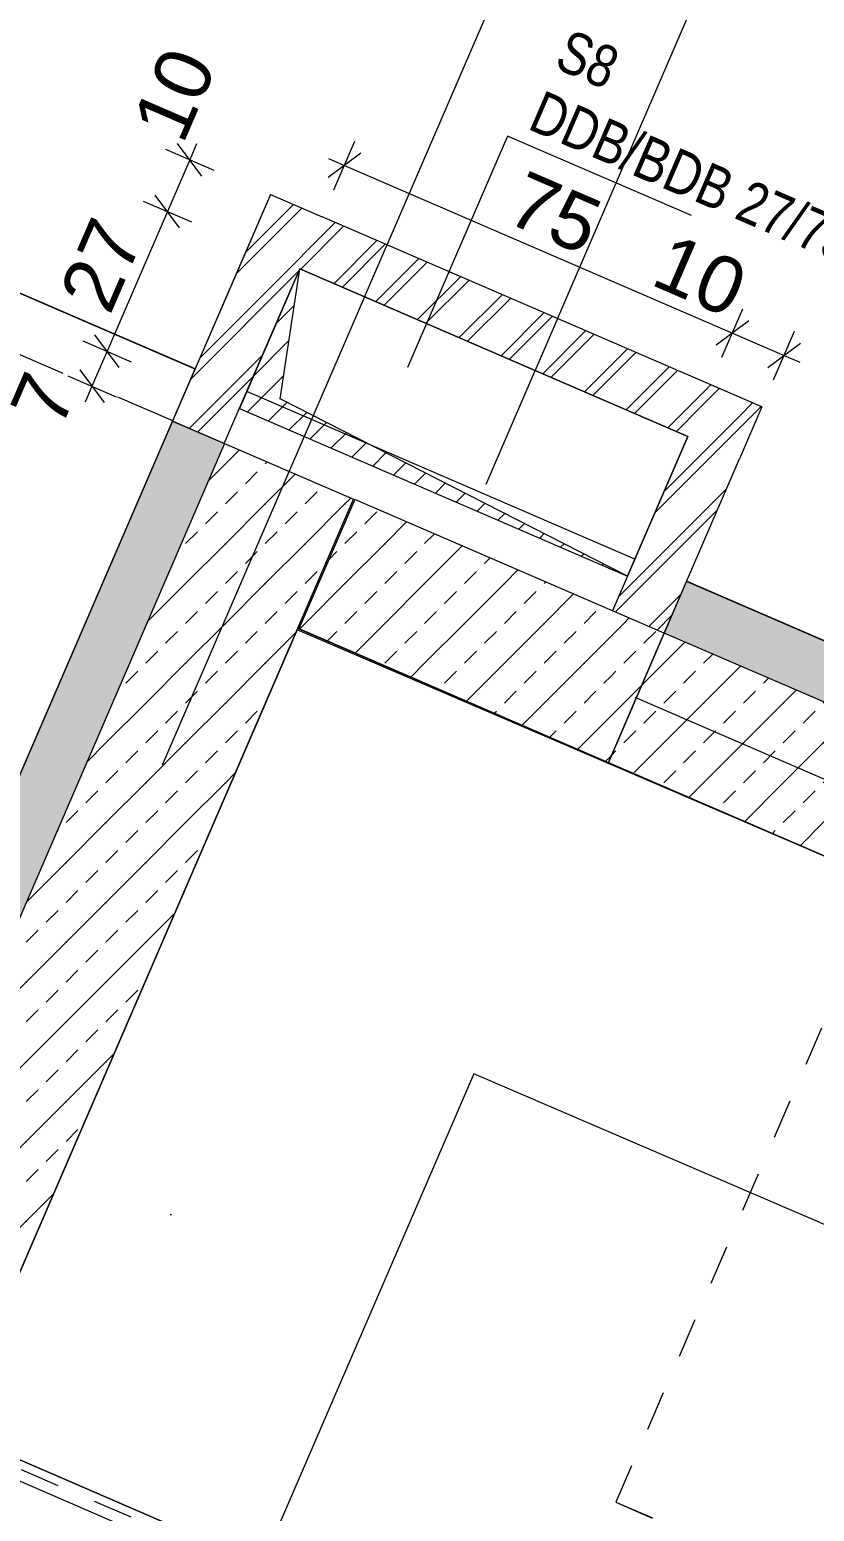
# Model space of a CAD drawing. Header units: millimetres. Extents: x 12535370 to 12566104, y 356204400 to 356234587.
# Drawn here: x 12547506 to 12548899, y 356220558 to 356223187 of the extents above; entities that cross this region are included whole.
import ezdxf
from ezdxf.enums import TextEntityAlignment as Align

# ---------------------------------------------------------------- set-up
doc = ezdxf.new("R2010")
doc.units = ezdxf.units.MM
doc.header["$MEASUREMENT"] = 0
doc.set_wipeout_variables(frame=1)
for name, pattern in [('Dashed', [211.666667, 105.833333, -105.833333]), ('Dashed Small', [141.111111, 70.555556, -70.555556]), ('Dot & Dashed', [6702.78, 3527.78, -1763.89, 0, -1411.11]), ('Wipeout_Contour', [1000, 0, -1000])]:
    doc.linetypes.add(name, pattern=pattern)
for name, color, linetype in [('New_010 Aussenwände', 7, 'Continuous'), ('New_015 Innenwände', 7, 'Continuous'), ('New_035 Decken', 7, 'Continuous'), ('New_055 Treppen _ Lift', 7, 'Continuous'), ('New_080 Raumdefinitionen', 7, 'Continuous'), ('New_110 Bemassungen Ausführung', 7, 'Continuous'), ('New_255 Plangrafiken', 7, 'Continuous'), ('New_290 Raster _ Achsen', 7, 'Continuous'), ('New_Archicad Door Markers', 7, 'Continuous'), ('New_Archicad Doors', 7, 'Continuous')]:
    doc.layers.add(name, color=color, linetype=linetype)
for name, color, linetype, lineweight in [('New_010 Aussenwände_Pen_No__1', 7, 'Continuous', 13), ('New_010 Aussenwände_Pen_No__3', 7, 'Continuous', 18), ('New_015 Innenwände_Pen_No__1', 7, 'Continuous', 13), ('New_035 Decken_Pen_No__1', 7, 'Continuous', 13), ('New_055 Treppen _ Lift_Pen_No__1', 7, 'Continuous', 13), ('New_110 Bemassungen Ausführung_Pen_No__1', 7, 'Continuous', 13), ('New_255 Plangrafiken_Pen_No__1', 7, 'Continuous', 13), ('New_290 Raster _ Achsen_Pen_No__108', 7, 'Continuous', 13), ('New_Archicad Door Markers_Pen_No__1', 7, 'Continuous', 13), ('New_Archicad Doors_Pen_No__1', 7, 'Continuous', 13), ('New_HKLS1_Pen_No__21', 1, 'Continuous', 13), ('New_HKLS1_Pen_No__39', 8, 'Continuous', 13)]:
    doc.layers.add(name, color=color, linetype=linetype, lineweight=lineweight)
doc.styles.add('GENERATED_STYLE_1', font='arial.ttf')
doc.styles.add('GENERATED_STYLE_2', font='arial.ttf', dxfattribs={"width": 0.8})
doc.dimstyles.new('GENERATED_STYLE__2', dxfattribs={"dimtxt": 100, "dimasz": 47.5, "dimexe": 0.18, "dimexo": 2, "dimgap": 0, "dimtad": 1, "dimlfac": 0.001, "dimzin": 0, "dimdsep": 46, "dimtxsty": 'GENERATED_STYLE_1', "dimblk": 'ARROWHEAD_2', "dimblk1": 'ARROWHEAD_2', "dimblk2": 'ARROWHEAD_2', "dimcen": 0.09, "dimclrd": 7, "dimclre": 7, "dimclrt": 7, "dimadec": 0, "dimazin": 0, "dimtfac": 1, "dimtdec": 4, "dimtmove": 0, "dimatfit": 3, "dimfxl": 1, "dimtolj": 1, "dimtzin": 0, "dimarcsym": 0})
pattern_1 = [(45, (12240439.16, 356160438.36), (-70.710678, 70.710678), [30, -20]), (45, (12240403.8, 356160473.71), (-70.710678, 70.710678), [100, 0])]
pattern_2 = [(45, (12240439.16, 356160438.356), (-53.033009, 53.033009), []), (45, (12240428.55, 356160448.96), (-53.033009, 53.033009), [])]

# ---------------------------------------------------------------- blocks, each defined once
blk = doc.blocks.new('Slab_1', base_point=(12542929.6, 356223038.7))
at = {"layer": 'New_035 Decken_Pen_No__1', "color": 7, "linetype": 'Continuous', "lineweight": 13, "flags": 128}
blk.add_lwpolyline([(12549105.8, 356216792.1), (12549581.6, 356217893.7), (12549596.2, 356217941.9), (12550873.1, 356220872.8), (12547982.6, 356222124.7), (12546217.9, 356218039.6)], close=True, dxfattribs=at)
blk = doc.blocks.new('Stair_1', base_point=(12240439.2, 356160438.4))
at = {"layer": 'New_055 Treppen _ Lift_Pen_No__1', "color": 7, "linetype": 'Continuous', "lineweight": 13}
for p, q in [((12547981.4, 356222121.9), (12547475, 356220949.7)), ((12547981.4, 356222121.9), (12547475, 356220949.7)), ((12549024.1, 356221674.4), (12547981.4, 356222121.9)), ((12549185.2, 356221605.2), (12547981.4, 356222121.9)), ((12548294.8, 356221334.5), (12548025.8, 356220711.8)), ((12548947.5, 356221054.3), (12548294.8, 356221334.5)), ((12547368, 356220701.9), (12548469.6, 356220226.1)), ((12548469.6, 356220226.1), (12547368, 356220701.9)), ((12548025.8, 356220711.8), (12547918.8, 356220464)), ((12548455.7, 356220193.9), (12547354.1, 356220669.8)), ((12548455.7, 356220193.9), (12547354.1, 356220669.8)), ((12548455.7, 356220193.9), (12547354.1, 356220669.8))]:
    blk.add_line(p, q, dxfattribs=at)
at = {"layer": 'New_055 Treppen _ Lift_Pen_No__1', "color": 7, "linetype": 'Dashed Small', "lineweight": 13}
for p, q in [((12549024.1, 356221674.4), (12548546.9, 356220574.6)), ((12547362, 356220688.2), (12548463.6, 356220212.3)), ((12548546.9, 356220574.6), (12548956.1, 356220397))]:
    blk.add_line(p, q, dxfattribs=at)
blk = doc.blocks.new('Stair_2', base_point=(12240439.2, 356160438.4))
at = {"layer": 'New_055 Treppen _ Lift_Pen_No__1', "color": 7, "linetype": 'Continuous', "lineweight": 13}
for p, q in [((12547981.4, 356222121.9), (12547475, 356220949.7)), ((12547981.4, 356222121.9), (12547475, 356220949.7)), ((12549024.1, 356221674.4), (12547981.4, 356222121.9)), ((12549185.2, 356221605.2), (12547981.4, 356222121.9)), ((12548294.8, 356221334.5), (12548025.8, 356220711.8)), ((12548947.5, 356221054.3), (12548294.8, 356221334.5)), ((12547368, 356220701.9), (12548469.6, 356220226.1)), ((12548469.6, 356220226.1), (12547368, 356220701.9)), ((12548025.8, 356220711.8), (12547918.8, 356220464)), ((12548384.3, 356220224.8), (12547354.1, 356220669.8)), ((12548384.3, 356220224.8), (12547354.1, 356220669.8)), ((12548384.3, 356220224.8), (12547354.1, 356220669.8))]:
    blk.add_line(p, q, dxfattribs=at)
at = {"layer": 'New_055 Treppen _ Lift_Pen_No__1', "color": 7, "linetype": 'Dashed Small', "lineweight": 13}
for p, q in [((12549024.1, 356221674.4), (12548546.8, 356220574.2)), ((12547362, 356220688.2), (12548433, 356220225.5)), ((12548546.8, 356220574.2), (12548709.7, 356220503.5))]:
    blk.add_line(p, q, dxfattribs=at)
blk = doc.blocks.new('Wall_7', base_point=(12554635, 356219251))
at = {"layer": 'New_010 Aussenwände', "linetype": 'Continuous', "lineweight": 0, "true_color": 0x000000}
h = blk.add_hatch(dxfattribs=at)
h.set_pattern_fill('DÄMMSTOFF__POLYSTYROL_EPS', color=18, style=0, pattern_type=2)
h.set_pattern_definition([(246.636454, (12240439.157, 356160438.356), (-47.7010495, 20.606064), [30, -60]), (246.636454, (12240445.16, 356160386.74), (-47.7010495, 20.606064), [30, -60]), (306.636454, (12240427.26, 356160410.815), (41.6959, 31.007289), [30, -60]), (306.636454, (12240474.96, 356160390.21), (41.6959, 31.007289), [30, -60]), (6.636454, (12240439.157, 356160438.356), (-6.00515, 51.613353), [30, -60]), (6.636454, (12240486.86, 356160417.75), (-6.00515, 51.613353), [30, -60])])
h.paths.add_polyline_path([(12553601.9, 356220078.5), (12548672.2, 356222208.1), (12548632.6, 356222116.3), (12553562.3, 356219986.7)])
h = blk.add_hatch(dxfattribs=at)
h.set_pattern_fill('BETON_BEWEHRT_SN46', color=18, style=0, pattern_type=2)
h.set_pattern_definition(pattern_1)
h.paths.add_polyline_path([(12553332.8, 356220085.9), (12548632.6, 356222116.3), (12548533.4, 356221886.8), (12553233.6, 356219856.4)])
at = {"layer": 'New_010 Aussenwände_Pen_No__1', "color": 7, "linetype": 'Continuous', "lineweight": 13}
blk.add_line((12553332.8, 356220085.9), (12548632.6, 356222116.3), dxfattribs=at)
at = {"layer": 'New_010 Aussenwände_Pen_No__1', "color": 7, "linetype": 'Continuous', "lineweight": 13, "flags": 128}
for points in [[(12548672.2, 356222208.1), (12548533.4, 356221886.8)], [(12554773.8, 356219572.3), (12548672.2, 356222208.1)], [(12548533.4, 356221886.8), (12553233.6, 356219856.4)]]:
    blk.add_lwpolyline(points, dxfattribs=at)
blk = doc.blocks.new('Wall_8', base_point=(12548081.5, 356222353.6))
at = {"layer": 'New_010 Aussenwände', "linetype": 'Continuous', "lineweight": 0, "true_color": 0x000000}
h = blk.add_hatch(dxfattribs=at)
h.set_pattern_fill('DÄMMSTOFF__POLYSTYROL_EPS', color=18, style=0, pattern_type=2)
h.set_pattern_definition([(336.636458, (12240439.157, 356160438.356), (20.606061, 47.701051), [30, -60]), (336.636458, (12240490.77, 356160444.36), (20.606061, 47.701051), [30, -60]), (36.636458, (12240466.697, 356160426.46), (-31.007291, 41.695898), [30, -60]), (36.636458, (12240487.303, 356160474.16), (-31.007291, 41.695898), [30, -60]), (96.636458, (12240439.157, 356160438.356), (51.613352, 6.005153), [30, -60]), (96.636458, (12240459.76, 356160486.057), (51.613352, 6.005153), [30, -60])])
h.paths.add_polyline_path([(12545751.9, 356217696.3), (12545818.5, 356217745.3), (12547852, 356222452.7), (12547760.2, 356222492.4), (12545698.3, 356217719.4)])
h = blk.add_hatch(dxfattribs=at)
h.set_pattern_fill('BETON_BEWEHRT_SN46', color=18, style=0, pattern_type=2)
h.set_pattern_definition(pattern_1)
h.paths.add_polyline_path([(12547852, 356222452.7), (12545988.4, 356218138.7), (12546217.9, 356218039.6), (12548081.5, 356222353.6)])
at = {"layer": 'New_010 Aussenwände_Pen_No__1', "color": 7, "linetype": 'Continuous', "lineweight": 13}
blk.add_line((12547852, 356222452.7), (12545988.4, 356218138.7), dxfattribs=at)
at = {"layer": 'New_010 Aussenwände_Pen_No__1', "color": 7, "linetype": 'Continuous', "lineweight": 13, "flags": 128}
for points in [[(12547760.2, 356222492.4), (12545658.7, 356217627.6)], [(12547760.2, 356222492.4), (12547852, 356222452.7)], [(12547852, 356222452.7), (12548081.5, 356222353.6)], [(12546217.9, 356218039.6), (12548081.5, 356222353.6)]]:
    blk.add_lwpolyline(points, dxfattribs=at)
blk = doc.blocks.new('T Marker 10[30]', base_point=(12547209.6, 356222731))
at = {"layer": 'New_Archicad Door Markers_Pen_No__1', "color": 7, "linetype": 'Continuous', "lineweight": 13}
blk.add_line((12547067.1, 356222400.9), (12547249.3, 356222822.8), dxfattribs=at)
at = {"layer": 'New_Archicad Door Markers_Pen_No__1', "color": 7, "lineweight": 13, "style": 'GENERATED_STYLE_1'}
for tag, p in [('AC_WIDO_A_SIZE', (12547101.3, 356222534.7)), ('AC_WIDO_B_SIZE', (12547284.9, 356222455.4))]:
    blk.add_attdef(tag, text='', height=100, rotation=66.6366, dxfattribs=at).set_placement(p, align=Align.BOTTOM_LEFT)
blk = doc.blocks.new('Rectangular Door Opening 27[12]', base_point=(12240439.2, 356160438.4))
at = {"layer": 'New_Archicad Doors_Pen_No__1', "color": 7, "linetype": 'Continuous', "lineweight": 13}
for p, q in [((12546698.5, 356223060.7), (12546658.8, 356222968.9)), ((12547800.1, 356222584.8), (12547760.4, 356222493))]:
    blk.add_line(p, q, dxfattribs=at)
at = {"layer": 'New_Archicad Door Markers', "color": 7, "lineweight": 13}
blk.add_blockref('T Marker 10[30]', (12547209.6, 356222731), dxfattribs=at).add_auto_attribs({'AC_WIDO_A_SIZE': '1,20', 'AC_WIDO_B_SIZE': '2,20'})
blk = doc.blocks.new('Wall_63', base_point=(12547800.1, 356222584.8))
at = {"layer": 'New_015 Innenwände_Pen_No__1', "color": 7, "linetype": 'Continuous', "lineweight": 13}
for p, q in [((12546698.5, 356223060.7), (12546658.8, 356222968.9)), ((12547800.1, 356222584.8), (12547760.4, 356222493))]:
    blk.add_line(p, q, dxfattribs=at)
at = {"layer": 'New_Archicad Doors', "color": 7, "linetype": 'Continuous', "lineweight": 13}
blk.add_blockref('Rectangular Door Opening 27[12]', (12240439.2, 356160438.4), dxfattribs=at)
blk = doc.blocks.new('Wall_79', base_point=(12547852, 356222452.7))
at = {"color": 254, "linetype": 'Wipeout_Contour', "lineweight": 0, "ltscale": 1069331311.692486}
blk.add_wipeout([(12547933.7, 356222894.2), (12547985.9, 356222762.7), (12548025.5, 356222854.5)], dxfattribs=at).dxf.layer = 'New_010 Aussenwände'
at = {"layer": 'New_010 Aussenwände', "linetype": 'Continuous', "lineweight": 0, "true_color": 0x000000}
h = blk.add_hatch(dxfattribs=at)
h.set_pattern_fill('INSULATION', color=18, style=0, pattern_type=2)
h.set_pattern_definition(pattern_2)
h.paths.add_polyline_path([(12547933.7, 356222894.2), (12547985.9, 356222762.7), (12548025.5, 356222854.5)])
at = {"color": 254, "linetype": 'Wipeout_Contour', "lineweight": 0, "ltscale": 1425774228.924002}
blk.add_wipeout([(12547894.1, 356222802.4), (12547760.2, 356222492.4), (12547852, 356222452.7), (12547985.9, 356222762.7)], dxfattribs=at).dxf.layer = 'New_010 Aussenwände'
at = {"layer": 'New_010 Aussenwände', "linetype": 'Continuous', "lineweight": 0, "true_color": 0x000000}
h = blk.add_hatch(dxfattribs=at)
h.set_pattern_fill('INSULATION', color=18, style=0, pattern_type=2)
h.set_pattern_definition(pattern_2)
h.paths.add_polyline_path([(12547894.1, 356222802.4), (12547760.2, 356222492.4), (12547852, 356222452.7), (12547985.9, 356222762.7)])
at = {"layer": 'New_010 Aussenwände_Pen_No__1', "color": 7, "linetype": 'Continuous', "lineweight": 13, "flags": 128}
blk.add_lwpolyline([(12547852, 356222452.7), (12547760.2, 356222492.4)], dxfattribs=at)
at = {"color": 254, "linetype": 'Wipeout_Contour', "lineweight": 0, "ltscale": 1069331254.561135}
blk.add_wipeout([(12547894.1, 356222802.4), (12547985.9, 356222762.7), (12547933.7, 356222894.2)], dxfattribs=at).dxf.layer = 'New_010 Aussenwände'
at = {"layer": 'New_010 Aussenwände', "linetype": 'Continuous', "lineweight": 0, "true_color": 0x000000}
h = blk.add_hatch(dxfattribs=at)
h.set_pattern_fill('INSULATION', color=18, style=0, pattern_type=2)
h.set_pattern_definition(pattern_2)
h.paths.add_polyline_path([(12547894.1, 356222802.4), (12547985.9, 356222762.7), (12547933.7, 356222894.2)])
at = {"layer": 'New_010 Aussenwände_Pen_No__1', "color": 7, "linetype": 'Continuous', "lineweight": 13, "flags": 128}
for points in [[(12547933.7, 356222894.2), (12547760.2, 356222492.4)], [(12547933.7, 356222894.2), (12548025.5, 356222854.5)], [(12547852, 356222452.7), (12547985.9, 356222762.7)]]:
    blk.add_lwpolyline(points, dxfattribs=at)
blk = doc.blocks.new('Wall_80', base_point=(12547985.9, 356222762.7))
at = {"color": 254, "linetype": 'Wipeout_Contour', "lineweight": 0, "ltscale": 1069330290.081385}
blk.add_wipeout([(12548674.4, 356222465.3), (12548766.2, 356222425.6), (12548805.8, 356222517.4)], dxfattribs=at).dxf.layer = 'New_010 Aussenwände'
at = {"layer": 'New_010 Aussenwände', "linetype": 'Continuous', "lineweight": 0, "true_color": 0x000000}
h = blk.add_hatch(dxfattribs=at)
h.set_pattern_fill('INSULATION', color=18, style=0, pattern_type=2)
h.set_pattern_definition(pattern_2)
h.paths.add_polyline_path([(12548674.4, 356222465.3), (12548766.2, 356222425.6), (12548805.8, 356222517.4)])
at = {"color": 254, "linetype": 'Wipeout_Contour', "lineweight": 0, "ltscale": 1425774425.36851}
blk.add_wipeout([(12548714, 356222557.1), (12548025.5, 356222854.5), (12547985.9, 356222762.7), (12548674.4, 356222465.3)], dxfattribs=at).dxf.layer = 'New_010 Aussenwände'
at = {"layer": 'New_010 Aussenwände', "linetype": 'Continuous', "lineweight": 0, "true_color": 0x000000}
h = blk.add_hatch(dxfattribs=at)
h.set_pattern_fill('INSULATION', color=18, style=0, pattern_type=2)
h.set_pattern_definition(pattern_2)
h.paths.add_polyline_path([(12548714, 356222557.1), (12548025.5, 356222854.5), (12547985.9, 356222762.7), (12548674.4, 356222465.3)])
at = {"color": 254, "linetype": 'Wipeout_Contour', "lineweight": 0, "ltscale": 1069330419.771144}
blk.add_wipeout([(12548714, 356222557.1), (12548674.4, 356222465.3), (12548805.8, 356222517.4)], dxfattribs=at).dxf.layer = 'New_010 Aussenwände'
at = {"layer": 'New_010 Aussenwände', "linetype": 'Continuous', "lineweight": 0, "true_color": 0x000000}
h = blk.add_hatch(dxfattribs=at)
h.set_pattern_fill('INSULATION', color=18, style=0, pattern_type=2)
h.set_pattern_definition(pattern_2)
h.paths.add_polyline_path([(12548714, 356222557.1), (12548674.4, 356222465.3), (12548805.8, 356222517.4)])
at = {"layer": 'New_010 Aussenwände_Pen_No__1', "color": 7, "linetype": 'Continuous', "lineweight": 13, "flags": 128}
for points in [[(12548805.8, 356222517.4), (12548025.5, 356222854.5)], [(12547985.9, 356222762.7), (12548674.4, 356222465.3)], [(12548805.8, 356222517.4), (12548766.2, 356222425.6)]]:
    blk.add_lwpolyline(points, dxfattribs=at)
blk = doc.blocks.new('Wall_81', base_point=(12548674.4, 356222465.3))
at = {"color": 254, "linetype": 'Wipeout_Contour', "lineweight": 0, "ltscale": 1425772992.629379}
blk.add_wipeout([(12548632.6, 356222116.3), (12548766.2, 356222425.6), (12548674.4, 356222465.3), (12548540.8, 356222156)], dxfattribs=at).dxf.layer = 'New_010 Aussenwände'
at = {"layer": 'New_010 Aussenwände', "linetype": 'Continuous', "lineweight": 0, "true_color": 0x000000}
h = blk.add_hatch(dxfattribs=at)
h.set_pattern_fill('INSULATION', color=18, style=0, pattern_type=2)
h.set_pattern_definition(pattern_2)
h.paths.add_polyline_path([(12548632.6, 356222116.3), (12548766.2, 356222425.6), (12548674.4, 356222465.3), (12548540.8, 356222156)])
at = {"layer": 'New_010 Aussenwände_Pen_No__1', "color": 7, "linetype": 'Continuous', "lineweight": 13, "flags": 128}
for points in [[(12548674.4, 356222465.3), (12548540.8, 356222156)], [(12548632.6, 356222116.3), (12548766.2, 356222425.6)]]:
    blk.add_lwpolyline(points, dxfattribs=at)
at = {"layer": 'New_010 Aussenwände_Pen_No__3', "color": 7, "linetype": 'Continuous', "lineweight": 18}
blk.add_line((12548632.6, 356222116.3), (12548540.8, 356222156), dxfattribs=at)
blk = doc.blocks.new('Wall_82', base_point=(12548441.6, 356221926.5))
at = {"layer": 'New_010 Aussenwände', "linetype": 'Continuous', "lineweight": 0, "true_color": 0x000000}
h = blk.add_hatch(dxfattribs=at)
h.set_pattern_fill('BETON_BEWEHRT_SN46', color=18, style=0, pattern_type=2)
h.set_pattern_definition(pattern_1)
h.paths.add_polyline_path([(12548540.8, 356222156), (12548083.5, 356222353.5), (12547984.3, 356222124), (12548533.4, 356221886.8)])
h = blk.add_hatch(dxfattribs=at)
h.set_pattern_fill('BETON_BEWEHRT_SN46', color=18, style=0, pattern_type=2)
h.set_pattern_definition(pattern_1)
h.paths.add_polyline_path([(12548540.8, 356222156), (12548533.4, 356221886.8), (12548632.6, 356222116.3)])
at = {"layer": 'New_010 Aussenwände_Pen_No__1', "color": 7, "linetype": 'Continuous', "lineweight": 13, "flags": 128}
for points in [[(12548083.5, 356222353.5), (12547984.3, 356222124)], [(12548533.4, 356221886.8), (12548632.6, 356222116.3)]]:
    blk.add_lwpolyline(points, dxfattribs=at)
at = {"layer": 'New_010 Aussenwände_Pen_No__3', "color": 7, "linetype": 'Continuous', "lineweight": 18}
blk.add_line((12548632.6, 356222116.3), (12548540.8, 356222156), dxfattribs=at)
at = {"layer": 'New_010 Aussenwände_Pen_No__3', "color": 7, "linetype": 'Continuous', "lineweight": 18, "flags": 128}
for points in [[(12548540.8, 356222156), (12548083.5, 356222353.5)], [(12547984.3, 356222124), (12548533.4, 356221886.8)]]:
    blk.add_lwpolyline(points, dxfattribs=at)
blk = doc.blocks.new('Standard grid marker[60]', base_point=(12541508.9, 356225057.5))
at = {"layer": 'New_290 Raster _ Achsen_Pen_No__108', "color": 7, "linetype": 'Dot & Dashed', "lineweight": 13}
blk.add_line((12542426.9, 356224660.9), (12563430.3, 356215587.8), dxfattribs=at)
at = {"layer": 'New_290 Raster _ Achsen_Pen_No__108', "color": 7, "lineweight": 13, "style": 'GENERATED_STYLE_1'}
for tag, p in [('AC_MarkerText_1_0', (12541391.5, 356225192.9)), ('AC_MarkerText_1_1', (12564552.3, 356215187.8))]:
    blk.add_attdef(tag, text='', height=150, rotation=336.6365, dxfattribs=at).set_placement(p, align=Align.TOP_CENTER)
blk = doc.blocks.new('Standard grid marker[62]', base_point=(12552195.2, 356232191.6))
at = {"layer": 'New_290 Raster _ Achsen_Pen_No__108', "color": 7, "linetype": 'Dot & Dashed', "lineweight": 13}
blk.add_line((12551798.6, 356231273.6), (12543740.5, 356212619.7), dxfattribs=at)
at = {"layer": 'New_290 Raster _ Achsen_Pen_No__108', "color": 7, "lineweight": 13, "style": 'GENERATED_STYLE_1'}
for tag, p in [('AC_MarkerText_1_0', (12552307.9, 356232418.3)), ('AC_MarkerText_1_1', (12543317.8, 356211607.1))]:
    blk.add_attdef(tag, text='', height=150, rotation=336.6365, dxfattribs=at).set_placement(p, align=Align.TOP_CENTER)
blk = doc.blocks.new('Polyline_3', base_point=(12542882.6, 356210370))
at = {"layer": 'New_255 Plangrafiken_Pen_No__1', "color": 7, "linetype": 'Dot & Dashed', "lineweight": 13, "flags": 128}
blk.add_lwpolyline([(12542882.6, 356210370), (12543089.5, 356210280.7), (12552742.3, 356232625.8), (12552734.1, 356232629.4)], dxfattribs=at)
blk = doc.blocks.new('*D348', base_point=(12240439.2, 356160438.4))
at = {"layer": 'New_110 Bemassungen Ausführung_Pen_No__1', "color": 7, "linetype": 'Continuous', "lineweight": 13, "transparency": 16777216}
for p, q in [((12547812.1, 356222927.1), (12547769, 356222985)), ((12547802.7, 356222984.1), (12547790.5, 356222956)), ((12547747.5, 356222974.6), (12547833.6, 356222937.4)), ((12547790.5, 356222956), (12547750.9, 356222864.2)), ((12547707.9, 356222882.8), (12547793.9, 356222845.6)), ((12547772.4, 356222835.3), (12547729.4, 356222893.2)), ((12547750.9, 356222864.2), (12547643.8, 356222616.3))]:
    blk.add_line(p, q, dxfattribs=at)
at = {"layer": 'New_110 Bemassungen Ausführung_Pen_No__1', "color": 7, "lineweight": 13, "transparency": 16777216, "insert": (12547779.3, 356222980.5), "char_height": 100, "attachment_point": 7, "rotation": 66.6365, "style": 'GENERATED_STYLE_1'}
blk.add_mtext('\\A1;{\\pql;\\fArial|b0|i0|c0|p0;\\W1.000000;10}', dxfattribs=at)
blk = doc.blocks.new('ARROWHEAD_2')
at = {"color": 0, "linetype": 'Continuous', "lineweight": 0}
for p, q in [((-0.378, -0.655), (0.378, 0.655)), ((0, 0), (-1, 0))]:
    blk.add_line(p, q, dxfattribs=at)
blk = doc.blocks.new('*D349', base_point=(12240439.2, 356160438.4))
at = {"layer": 'New_110 Bemassungen Ausführung_Pen_No__1', "color": 7, "linetype": 'Continuous', "lineweight": 13, "transparency": 16777216}
for p, q in [((12547707.9, 356222882.8), (12547793.9, 356222845.6)), ((12547772.4, 356222835.3), (12547729.4, 356222893.2)), ((12547750.9, 356222864.2), (12547643.8, 356222616.3)), ((12547665.3, 356222587.4), (12547622.3, 356222645.3)), ((12547600.8, 356222634.9), (12547686.8, 356222597.8)), ((12547643.8, 356222616.3), (12547617, 356222554.2))]:
    blk.add_line(p, q, dxfattribs=at)
at = {"layer": 'New_110 Bemassungen Ausführung_Pen_No__1', "color": 7, "lineweight": 13, "transparency": 16777216, "insert": (12547648.7, 356222678.2), "char_height": 100, "attachment_point": 7, "rotation": 66.6365, "style": 'GENERATED_STYLE_1'}
blk.add_mtext('\\A1;{\\pql;\\fArial|b0|i0|c0|p0;\\W1.000000;27}', dxfattribs=at)
blk = doc.blocks.new('*D350', base_point=(12240439.2, 356160438.4))
at = {"layer": 'New_110 Bemassungen Ausführung_Pen_No__1', "color": 7, "linetype": 'Continuous', "lineweight": 13, "transparency": 16777216}
for p, q in [((12547665.3, 356222587.4), (12547622.3, 356222645.3)), ((12547600.8, 356222634.9), (12547686.8, 356222597.8)), ((12547643.8, 356222616.3), (12547617, 356222554.2)), ((12547574, 356222572.8), (12547660, 356222535.7)), ((12547595.5, 356222583.2), (12547638.5, 356222525.3)), ((12547617, 356222554.2), (12547604.9, 356222526.2))]:
    blk.add_line(p, q, dxfattribs=at)
at = {"layer": 'New_110 Bemassungen Ausführung_Pen_No__1', "color": 7, "lineweight": 13, "transparency": 16777216, "insert": (12547561.2, 356222475.6), "char_height": 100, "attachment_point": 7, "rotation": 66.6365, "style": 'GENERATED_STYLE_1'}
blk.add_mtext('\\A1;{\\pql;\\fArial|b0|i0|c0|p0;\\W1.000000;7}', dxfattribs=at)
blk = doc.blocks.new('*D351', base_point=(12240439.2, 356160438.4))
at = {"layer": 'New_110 Bemassungen Ausführung_Pen_No__1', "color": 7, "linetype": 'Continuous', "lineweight": 13, "transparency": 16777216}
for p, q in [((12548046.4, 356222902.9), (12548083.6, 356222989)), ((12548094, 356222967.5), (12548036.1, 356222924.4)), ((12548037, 356222958.1), (12548065, 356222945.9)), ((12548065, 356222945.9), (12548753.5, 356222648.5)), ((12548735, 356222605.5), (12548772.1, 356222691.6)), ((12548782.5, 356222670.1), (12548724.6, 356222627)), ((12548753.5, 356222648.5), (12548845.3, 356222608.9))]:
    blk.add_line(p, q, dxfattribs=at)
at = {"layer": 'New_110 Bemassungen Ausführung_Pen_No__1', "color": 7, "lineweight": 13, "transparency": 16777216, "char_height": 100, "attachment_point": 7, "rotation": 336.6365, "style": 'GENERATED_STYLE_1'}
for s, insert in [('\\A1;{\\pql;\\fArial|b0|i0|c0|p0;\\W1.000000;75}', (12548347.2, 356222845.8)), ('\\A1;{\\pql;\\fArial|b0|i0|c0|p0;\\W1.000000;10}', (12548604.9, 356222734.5))]:
    blk.add_mtext(s, dxfattribs=dict(at, insert=insert))
blk = doc.blocks.new('*D352', base_point=(12240439.2, 356160438.4))
at = {"layer": 'New_110 Bemassungen Ausführung_Pen_No__1', "color": 7, "linetype": 'Continuous', "lineweight": 13, "transparency": 16777216}
for p, q in [((12548782.5, 356222670.1), (12548724.6, 356222627)), ((12548753.5, 356222648.5), (12548845.3, 356222608.9)), ((12548826.8, 356222565.8), (12548863.9, 356222651.9)), ((12548816.4, 356222587.3), (12548874.3, 356222630.4)), ((12548845.3, 356222608.9), (12548873.4, 356222596.7))]:
    blk.add_line(p, q, dxfattribs=at)

msp = doc.modelspace()

# ---------------------------------------------------------------- linework, layer by layer
at = {"layer": 'New_080 Raumdefinitionen', "color": 21, "linetype": 'Continuous', "lineweight": 0, "true_color": 0xffa8a8, "flags": 128}
for points in [[(12549682.033, 356221771.877), (12550973.62, 356224761.776), (12547990.097, 356226050.609), (12546698.51, 356223060.709)], [(12547800.119, 356222584.833), (12546698.51, 356223060.709), (12544556.115, 356218101.27), (12545658.674, 356217627.594)]]:
    msp.add_lwpolyline(points, close=True, dxfattribs=at)

# ---------------------------------------------------------------- block references
at = {"layer": 'New_010 Aussenwände', "color": 7, "lineweight": 13}
for name, p in [('Wall_8', (12548081.487, 356222353.591)), ('Wall_7', (12554635.044, 356219250.998))]:
    msp.add_blockref(name, p, dxfattribs=at)
at = {"layer": 'New_015 Innenwände', "color": 7, "lineweight": 13}
msp.add_blockref('Wall_63', (12547800.094, 356222584.843), dxfattribs=at)
at = {"layer": 'New_035 Decken', "color": 7, "linetype": 'Continuous', "lineweight": 13}
msp.add_blockref('Slab_1', (12542929.638, 356223038.747), dxfattribs=at)
at = {"layer": 'New_055 Treppen _ Lift', "color": 7, "linetype": 'Continuous', "lineweight": 13}
for name in ['Stair_1', 'Stair_2']:
    msp.add_blockref(name, (12240439.157, 356160438.356), dxfattribs=at)

# ---------------------------------------------------------------- next in the draw order: block references
at = {"layer": 'New_010 Aussenwände', "color": 7, "lineweight": 13}
msp.add_blockref('Wall_79', (12547851.978, 356222452.735), dxfattribs=at)

# ---------------------------------------------------------------- next in the draw order: linework, layer by layer
at = {"layer": 'New_255 Plangrafiken_Pen_No__1', "color": 7, "linetype": 'Dashed', "lineweight": 13}
for p, q in [((12547800.094, 356222584.843), (12546698.492, 356223060.715)), ((12547760.438, 356222493.042), (12546658.835, 356222968.914))]:
    msp.add_line(p, q, dxfattribs=at)

# ---------------------------------------------------------------- next in the draw order: block references
at = {"layer": 'New_010 Aussenwände', "color": 7, "lineweight": 13}
msp.add_blockref('Wall_80', (12547985.876, 356222762.696), dxfattribs=at)

# ---------------------------------------------------------------- next in the draw order: dimensions: what is measured, and where the dimension line sits
at = {"layer": 'New_110 Bemassungen Ausführung', "color": 7, "linetype": 'Continuous', "lineweight": 13}
dim = msp.add_linear_dim(base=(12547616.986, 356222554.247), p1=(12547878.811, 356222514.832), p2=(12547851.978, 356222452.735), angle=246.636458, dimstyle='GENERATED_STYLE__2', dxfattribs=at)
dim.commit()
dim.dimension.update_dxf_attribs({"geometry": '*D350', "text_midpoint": (12547530.405, 356222530.338), "dimtype": 160, "text_rotation": 66.636458})

# ---------------------------------------------------------------- next in the draw order: linework, layer by layer
at = {"layer": 'New_255 Plangrafiken_Pen_No__1', "color": 7, "linetype": 'Continuous', "lineweight": 13}
msp.add_lwpolyline([(12548681.071, 356222856.961), (12548354.486, 356222998.041), (12548177.156, 356222587.54)], dxfattribs=at)

# ---------------------------------------------------------------- next in the draw order: block references
at = {"layer": 'New_010 Aussenwände', "color": 7, "lineweight": 13}
msp.add_blockref('Wall_81', (12548674.381, 356222465.273), dxfattribs=at)

# ---------------------------------------------------------------- next in the draw order: texts
at = {"layer": 'New_255 Plangrafiken_Pen_No__1', "color": 7, "linetype": 'Continuous', "lineweight": 13, "insert": (12548387.129, 356223009.636), "char_height": 75, "attachment_point": 7, "rotation": 336.636458, "line_spacing_factor": 0.938255, "style": 'GENERATED_STYLE_2'}
msp.add_mtext('\\A1;{\\pql;\\fArial|b0|i0|c0|p0;\\W0.800000;S8\\P\\pql;\\fArial|b0|i0|c0|p0;\\W0.800000;DDB/\\fArial|b0|i0|c0|p0;\\H1.029358x;\\W0.800000;BD\\fArial|b0|i0|c0|p0;\\H0.971479x;\\W0.800000;B 27/75}', dxfattribs=at)

# ---------------------------------------------------------------- next in the draw order: dimensions: what is measured, and where the dimension line sits
at = {"layer": 'New_110 Bemassungen Ausführung', "color": 7, "linetype": 'Continuous', "lineweight": 13}
for base, p1, p2, picture, middle in [((12547750.884, 356222864.209), (12547933.732, 356222894.153), (12547985.876, 356222762.696), '*D348', (12547763.622, 356223070.213)), ((12547643.812, 356222616.348), (12547985.876, 356222762.696), (12547878.811, 356222514.832), '*D349', (12547633.02, 356222767.882))]:
    dim = msp.add_linear_dim(base=base, p1=p1, p2=p2, angle=246.636458, dimstyle='GENERATED_STYLE__2', dxfattribs=at)
    dim.commit()
    dim.dimension.update_dxf_attribs({"geometry": picture, "text_midpoint": middle, "dimtype": 160, "text_rotation": 66.636458})

# ---------------------------------------------------------------- next in the draw order: hatches: boundary and pattern name
at = {"layer": 'New_HKLS1_Pen_No__39', "linetype": 'Continuous', "lineweight": 13}
h = msp.add_hatch(dxfattribs=at)
h.set_pattern_fill('FEUERFESTER_STEIN', color=8, style=0, pattern_type=2)
h.set_pattern_definition([(45, (12240439.157, 356160438.356), (-26.5165043, 26.5165043), [])])
h.paths.add_polyline_path([(12547985.896, 356222762.687), (12547878.811, 356222514.832), (12548567.325, 356222217.406), (12547951.021, 356222531.74)])

# ---------------------------------------------------------------- next in the draw order: linework, layer by layer
at = {"layer": 'New_HKLS1_Pen_No__21', "color": 1, "linetype": 'Continuous', "lineweight": 13}
msp.add_lwpolyline([(12547878.811, 356222514.832), (12548567.325, 356222217.406), (12548674.397, 356222465.266), (12547985.883, 356222762.693)], close=True, dxfattribs=at)
at = {"layer": 'New_HKLS1_Pen_No__21', "color": 1, "linetype": 'Continuous', "lineweight": 13, "flags": 128}
msp.add_lwpolyline([(12547985.896, 356222762.687), (12547878.811, 356222514.832), (12548567.325, 356222217.406), (12547951.021, 356222531.74)], close=True, dxfattribs=at)

# ---------------------------------------------------------------- next in the draw order: block references
at = {"layer": 'New_010 Aussenwände', "color": 7, "lineweight": 13}
msp.add_blockref('Wall_82', (12548441.62, 356221926.454), dxfattribs=at)
at = {"layer": 'New_255 Plangrafiken', "color": 7, "linetype": 'Dot & Dashed', "lineweight": 13}
msp.add_blockref('Polyline_3', (12542882.615, 356210370.028), dxfattribs=at)
at = {"layer": 'New_290 Raster _ Achsen', "color": 7, "linetype": 'Continuous', "lineweight": 13}
for name, p in [('Standard grid marker[62]', (12552195.197, 356232191.641)), ('Standard grid marker[60]', (12541508.851, 356225057.46))]:
    msp.add_blockref(name, p, dxfattribs=at)

# ---------------------------------------------------------------- next in the draw order: dimensions: what is measured, and where the dimension line sits
at = {"layer": 'New_110 Bemassungen Ausführung', "color": 7, "linetype": 'Continuous', "lineweight": 13}
for base, p1, p2, picture, middle in [((12548753.543, 356222648.526), (12547851.978, 356222452.735), (12548540.761, 356222155.956), '*D351', (12548436.894, 356222861.565)), ((12548845.344, 356222608.869), (12548540.761, 356222155.956), (12548632.562, 356222116.3), '*D352', (12548694.547, 356222750.263))]:
    dim = msp.add_linear_dim(base=base, p1=p1, p2=p2, angle=336.636458, dimstyle='GENERATED_STYLE__2', dxfattribs=at)
    dim.commit()
    dim.dimension.update_dxf_attribs({"geometry": picture, "text_midpoint": middle, "dimtype": 160, "text_rotation": 336.636458})

doc.saveas('drawing.dxf')
